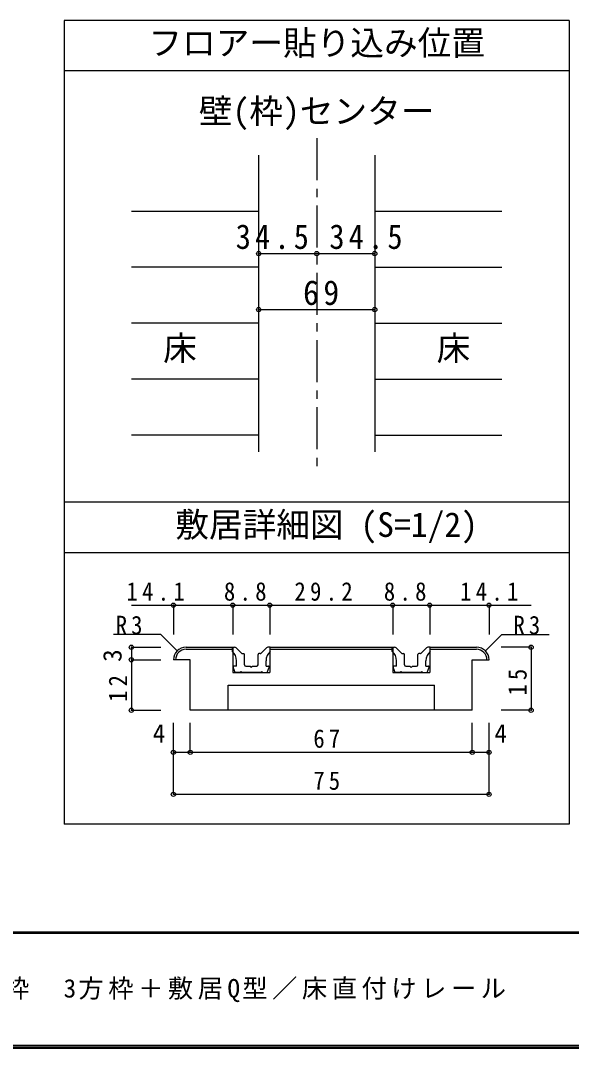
# Model space of a CAD drawing. Units: millimetres, scale not verified, with parts at other scales. Extents: x -973 to 977, y -718 to 696.
# Drawn here: x -394 to -67, y -701 to -90 of the extents above; entities that cross this region are included whole.
import ezdxf
from ezdxf.enums import TextEntityAlignment as Align

# ---------------------------------------------------------------- set-up
doc = ezdxf.new("R2010")
doc.units = ezdxf.units.MM
doc.header["$LTSCALE"] = 5
doc.header["$PDMODE"] = 32
doc.header["$PDSIZE"] = 2.5
doc.linetypes.add('CHAIN1', pattern=[8, 5, -1, 1, -1])
for name, color, linetype in [('0-1_通り芯', 4, 'CHAIN1'), ('0-3_仕上', 2, 'Continuous'), ('0-4_枠', 3, 'Continuous'), ('0-A_文字', 7, 'Continuous'), ('0-B_寸法', 7, 'Continuous'), ('1-4_枠', 3, 'Continuous'), ('1-7_金物', 7, 'Continuous'), ('1-B_ﾊｯﾁ', 7, 'Continuous'), ('F-1_通り芯', 6, 'Continuous'), ('F-A_寸法', 7, 'Continuous')]:
    doc.layers.add(name, color=color, linetype=linetype)
doc.styles.add('ＭＳ ゴシック', font='')
doc.styles.get('ＭＳ ゴシック').set_extended_font_data('MS Gothic')

msp = doc.modelspace()

# ---------------------------------------------------------------- linework, layer by layer
at = {"layer": '0-1_通り芯'}
msp.add_line((-218.347, -159.5), (-218.347, -356.007), dxfattribs=at)
at = {"layer": '0-3_仕上', "color": 4}
for p, q in [((-328.347, -202.801), (-252.847, -202.801)), ((-183.847, -202.801), (-108.347, -202.801)), ((-252.847, -236.103), (-328.347, -236.103)), ((-183.847, -236.103), (-108.347, -236.103)), ((-252.847, -269.404), (-328.347, -269.404)), ((-183.847, -269.404), (-108.347, -269.404)), ((-252.847, -302.706), (-328.347, -302.706)), ((-183.847, -302.706), (-108.347, -302.706)), ((-252.847, -336.007), (-328.347, -336.007)), ((-183.847, -336.007), (-108.347, -336.007))]:
    msp.add_line(p, q, dxfattribs=at)
at = {"layer": '0-4_枠'}
for p, q in [((-252.847, -169.5), (-252.847, -346.007)), ((-183.847, -169.5), (-183.847, -346.007))]:
    msp.add_line(p, q, dxfattribs=at)
at = {"layer": '0-A_文字', "color": 3}
for p, q in [((-368.347, -89.5), (-368.347, -567.5)), ((-68.347, -89.5), (-368.347, -89.5)), ((-68.347, -89.5), (-68.347, -567.5)), ((-68.347, -119.5), (-368.347, -119.5)), ((-68.347, -376.007), (-368.347, -376.007)), ((-68.347, -406.007), (-368.347, -406.007)), ((-68.347, -567.5), (-368.347, -567.5))]:
    msp.add_line(p, q, dxfattribs=at)
at = {"layer": '0-B_寸法', "color": 4}
for p, q in [((-252.847, -228.062), (-218.347, -228.062)), ((-218.347, -228.062), (-183.847, -228.062)), ((-252.847, -261.363), (-183.847, -261.363))]:
    msp.add_line(p, q, dxfattribs=at)
at = {"layer": '0-B_寸法'}
for p in [(-252.847, -228.062), (-218.347, -228.062), (-183.847, -228.062), (-252.847, -261.363), (-183.847, -261.363)]:
    msp.add_point(p, dxfattribs=at)
at = {"layer": '1-4_枠'}
for p, q in [((-295.978, -462.188), (-268.228, -462.188)), ((-295.978, -463.438), (-268.228, -463.438)), ((-268.228, -462.188), (-268.228, -477.188)), ((-246.228, -462.188), (-246.228, -477.188)), ((-246.228, -462.188), (-173.228, -462.188)), ((-246.228, -463.438), (-173.228, -463.438)), ((-173.228, -462.188), (-173.228, -477.188)), ((-151.228, -462.188), (-151.228, -477.188)), ((-151.228, -462.188), (-123.478, -462.188)), ((-151.228, -463.438), (-123.478, -463.438)), ((-293.478, -469.688), (-303.478, -469.688)), ((-293.478, -499.688), (-293.478, -469.688)), ((-125.978, -469.688), (-115.978, -469.688)), ((-125.978, -499.688), (-125.978, -469.688)), ((-268.228, -477.188), (-246.228, -477.188)), ((-173.228, -477.188), (-151.228, -477.188)), ((-148.478, -499.688), (-148.478, -484.688)), ((-125.978, -499.688), (-293.478, -499.688))]:
    msp.add_line(p, q, dxfattribs=at)
msp.add_lwpolyline([(-270.978, -499.688), (-270.978, -484.688), (-148.478, -484.688)], dxfattribs=at)
for centre, radius, start, end in [((-295.978, -469.688), 7.5, 90, 180), ((-295.978, -469.688), 6.25, 90, 180), ((-123.478, -469.688), 7.5, 0, 90), ((-123.478, -469.688), 6.25, 0, 90)]:
    msp.add_arc(centre, radius, start, end, dxfattribs=at)
at = {"layer": '1-7_金物'}
for p, q in [((-268.478, -462.188), (-267.121, -462.188)), ((-268.478, -464.688), (-268.478, -462.188)), ((-263.073, -465.719), (-266.237, -462.554)), ((-251.384, -465.719), (-248.219, -462.554)), ((-173.478, -462.188), (-172.121, -462.188)), ((-173.478, -464.688), (-173.478, -462.188)), ((-168.073, -465.719), (-171.237, -462.554)), ((-156.384, -465.719), (-153.219, -462.554)), ((-265.978, -473.438), (-265.978, -470.278)), ((-262.542, -465.938), (-261.728, -465.938)), ((-261.228, -472.688), (-261.228, -466.438)), ((-253.228, -472.688), (-253.228, -466.438)), ((-251.914, -465.938), (-252.728, -465.938)), ((-248.478, -473.438), (-248.478, -470.278)), ((-170.978, -473.438), (-170.978, -470.278)), ((-167.542, -465.938), (-166.728, -465.938)), ((-166.228, -472.688), (-166.228, -466.438)), ((-158.228, -472.688), (-158.228, -466.438)), ((-156.914, -465.938), (-157.728, -465.938)), ((-153.478, -473.438), (-153.478, -470.278)), ((-266.728, -477.188), (-267.943, -474.122)), ((-265.978, -473.438), (-267.478, -473.438)), ((-263.978, -477.188), (-263.478, -476.688)), ((-263.478, -476.688), (-262.978, -477.188)), ((-257.228, -474.188), (-256.478, -473.438)), ((-256.478, -473.438), (-253.978, -473.438)), ((-250.978, -476.688), (-251.478, -477.188)), ((-250.478, -477.188), (-250.978, -476.688)), ((-248.478, -473.438), (-246.978, -473.438)), ((-247.728, -477.188), (-246.513, -474.122)), ((-171.728, -477.188), (-172.943, -474.122)), ((-170.978, -473.438), (-172.478, -473.438)), ((-168.978, -477.188), (-168.478, -476.688)), ((-168.478, -476.688), (-167.978, -477.188)), ((-162.228, -474.188), (-161.478, -473.438)), ((-161.478, -473.438), (-158.978, -473.438)), ((-155.978, -476.688), (-156.478, -477.188)), ((-155.478, -477.188), (-155.978, -476.688)), ((-153.478, -473.438), (-151.978, -473.438)), ((-152.728, -477.188), (-151.513, -474.122)), ((-263.978, -477.188), (-266.728, -477.188)), ((-251.478, -477.188), (-262.978, -477.188)), ((-250.478, -477.188), (-247.728, -477.188)), ((-168.978, -477.188), (-171.728, -477.188)), ((-156.478, -477.188), (-167.978, -477.188)), ((-155.478, -477.188), (-152.728, -477.188))]:
    msp.add_line(p, q, dxfattribs=at)
for points in [[(-245.978, -464.688), (-245.978, -462.188), (-247.335, -462.188)], [(-150.978, -464.688), (-150.978, -462.188), (-152.335, -462.188)], [(-260.478, -473.438), (-257.978, -473.438), (-257.228, -474.188)], [(-165.478, -473.438), (-162.978, -473.438), (-162.228, -474.188)]]:
    msp.add_lwpolyline(points, dxfattribs=at)
for centre, radius, start, end in [((-267.121, -463.438), 1.25, 45, 90), ((-247.335, -463.438), 1.25, 90, 135), ((-172.121, -463.438), 1.25, 45, 90), ((-152.335, -463.438), 1.25, 90, 135), ((-273.478, -470.278), 7.5, 0, 48.19), ((-262.542, -465.188), 0.75, 225, 270), ((-261.728, -466.438), 0.5, 0, 90), ((-252.728, -466.438), 0.5, 90, 180), ((-251.914, -465.188), 0.75, 270, 315), ((-240.978, -470.278), 7.5, 131.81, 180), ((-178.478, -470.278), 7.5, 0, 48.19), ((-167.542, -465.188), 0.75, 225, 270), ((-166.728, -466.438), 0.5, 0, 90), ((-157.728, -466.438), 0.5, 90, 180), ((-156.914, -465.188), 0.75, 270, 315), ((-145.978, -470.278), 7.5, 131.81, 180), ((-267.478, -473.938), 0.5, 90, 201.616), ((-260.478, -472.688), 0.75, 180, 270), ((-253.978, -472.688), 0.75, 270, 0), ((-246.978, -473.938), 0.5, 338.384, 90), ((-172.478, -473.938), 0.5, 90, 201.616), ((-165.478, -472.688), 0.75, 180, 270), ((-158.978, -472.688), 0.75, 270, 0), ((-151.978, -473.938), 0.5, 338.384, 90)]:
    msp.add_arc(centre, radius, start, end, dxfattribs=at)
at = {"layer": '1-B_ﾊｯﾁ', "color": 4}
for p, q in [((-328.478, -437.188), (-268.228, -437.188)), ((-303.478, -437.188), (-303.478, -454.688)), ((-268.228, -437.188), (-268.228, -454.688)), ((-268.228, -437.188), (-246.228, -437.188)), ((-246.228, -437.188), (-246.228, -454.688)), ((-246.228, -437.188), (-173.228, -437.188)), ((-173.228, -437.188), (-173.228, -454.688)), ((-173.228, -437.188), (-151.228, -437.188)), ((-151.228, -437.188), (-151.228, -454.688)), ((-151.228, -437.188), (-90.978, -437.188)), ((-115.978, -437.188), (-115.978, -454.688)), ((-118.175, -464.385), (-108.478, -454.688)), ((-108.478, -454.688), (-80.238, -454.688)), ((-328.478, -462.188), (-310.978, -462.188)), ((-90.978, -462.188), (-108.691, -462.188)), ((-90.978, -462.188), (-90.978, -499.688)), ((-328.478, -469.688), (-310.978, -469.688)), ((-90.978, -499.688), (-108.691, -499.688)), ((-303.478, -524.688), (-303.478, -507.188)), ((-293.478, -524.688), (-293.478, -507.188)), ((-125.978, -524.688), (-125.978, -507.188)), ((-115.978, -524.688), (-115.978, -507.188)), ((-303.478, -524.688), (-115.978, -524.688)), ((-303.478, -549.688), (-303.478, -524.688)), ((-115.978, -549.688), (-115.978, -524.688)), ((-303.478, -549.688), (-115.978, -549.688))]:
    msp.add_line(p, q, dxfattribs=at)
for points in [[(-301.281, -464.385), (-310.978, -454.688), (-339.015, -454.688)], [(-328.478, -462.188), (-328.478, -499.688), (-310.978, -499.688)]]:
    msp.add_lwpolyline(points, dxfattribs=at)
at = {"layer": '1-B_ﾊｯﾁ'}
for p in [(-303.478, -437.188), (-268.228, -437.188), (-246.228, -437.188), (-173.228, -437.188), (-151.228, -437.188), (-115.978, -437.188), (-328.478, -462.188), (-90.978, -462.188), (-328.478, -469.688), (-328.478, -499.688), (-90.978, -499.688), (-303.478, -524.688), (-293.478, -524.688), (-125.978, -524.688), (-115.978, -524.688), (-303.478, -549.688), (-115.978, -549.688)]:
    msp.add_point(p, dxfattribs=at)
at = {"layer": 'F-1_通り芯'}
for p, q in [((976.653, -631.667), (-973.347, -631.667)), ((976.653, -632.5), (-973.347, -632.5)), ((976.653, -699.167), (-973.347, -699.167)), ((976.653, -700), (-973.347, -700)), ((976.653, -700.833), (-973.347, -700.833))]:
    msp.add_line(p, q, dxfattribs=at)

# ---------------------------------------------------------------- texts
at = {"layer": '0-A_文字', "style": 'ＭＳ ゴシック'}
for s, p in [('フロアー貼り込み位置', (-318.347, -114.5)), ('壁(枠)センター', (-288.347, -155.091)), ('床', (-309.597, -296.055)), ('床', (-147.097, -296.055)), ('敷居詳細図 (S=1/2)', (-302.356, -401.007))]:
    msp.add_text(s, height=14.66, dxfattribs=at).set_placement(p, align=Align.BOTTOM_LEFT)
at = {"layer": '0-B_寸法', "char_height": 14.66, "attachment_point": 7, "style": 'ＭＳ ゴシック'}
for s, insert in [('\\T1.28;\\W0.9;34.5', (-266.465, -225.562)), ('\\T1.28;\\W0.9;34.5', (-210.828, -225.562)), ('\\T1.27;\\W0.95;69', (-226.472, -258.863))]:
    msp.add_mtext(s, dxfattribs=dict(at, insert=insert))
at = {"layer": '1-B_ﾊｯﾁ', "style": 'ＭＳ ゴシック'}
msp.add_text('3', height=11, rotation=90, dxfattribs=at).set_placement((-330.978, -470.938), align=Align.BOTTOM_LEFT)
for p in [(-315.766, -522.188), (-112.79, -522.188)]:
    msp.add_text('4', height=11, dxfattribs=at).set_placement(p, align=Align.BOTTOM_LEFT)
at = {"layer": '1-B_ﾊｯﾁ', "char_height": 11, "attachment_point": 7, "style": 'ＭＳ ゴシック'}
for s, insert in [('\\T1.38;\\W0.9;14.1', (-331.402, -434.688)), ('\\T1.38;\\W0.9;8.8', (-273.478, -434.688)), ('\\T1.38;\\W0.9;29.2', (-231.603, -434.688)), ('\\T1.38;\\W0.9;8.8', (-178.478, -434.688)), ('\\T1.38;\\W0.9;14.1', (-133.193, -434.688)), ('\\T1.36;\\W0.9;R3', (-337.765, -454.688)), ('\\T1.36;\\W0.9;R3', (-101.488, -454.688)), ('\\T1.36;\\W0.9;67', (-220.353, -522.188)), ('\\T1.36;\\W0.9;75', (-220.353, -547.188))]:
    msp.add_mtext(s, dxfattribs=dict(at, insert=insert))
at = {"layer": '1-B_ﾊｯﾁ', "char_height": 11, "attachment_point": 7, "rotation": 90, "style": 'ＭＳ ゴシック'}
for s, insert in [('\\T1.36;\\W0.9;15', (-93.478, -490.938)), ('\\T1.36;\\W0.9;12', (-330.978, -494.688))]:
    msp.add_mtext(s, dxfattribs=dict(at, insert=insert))
at = {"layer": 'F-A_寸法', "insert": (-846.68, -673.333), "char_height": 11, "attachment_point": 7, "style": 'ＭＳ ゴシック'}
msp.add_mtext('\\T1.18;ピノアース\u3000H20\\~４枚引き違い戸（レールタイプ）調整枠\u30003方枠＋敷居Q型／床直付けレール', dxfattribs=at)

doc.saveas('drawing.dxf')
